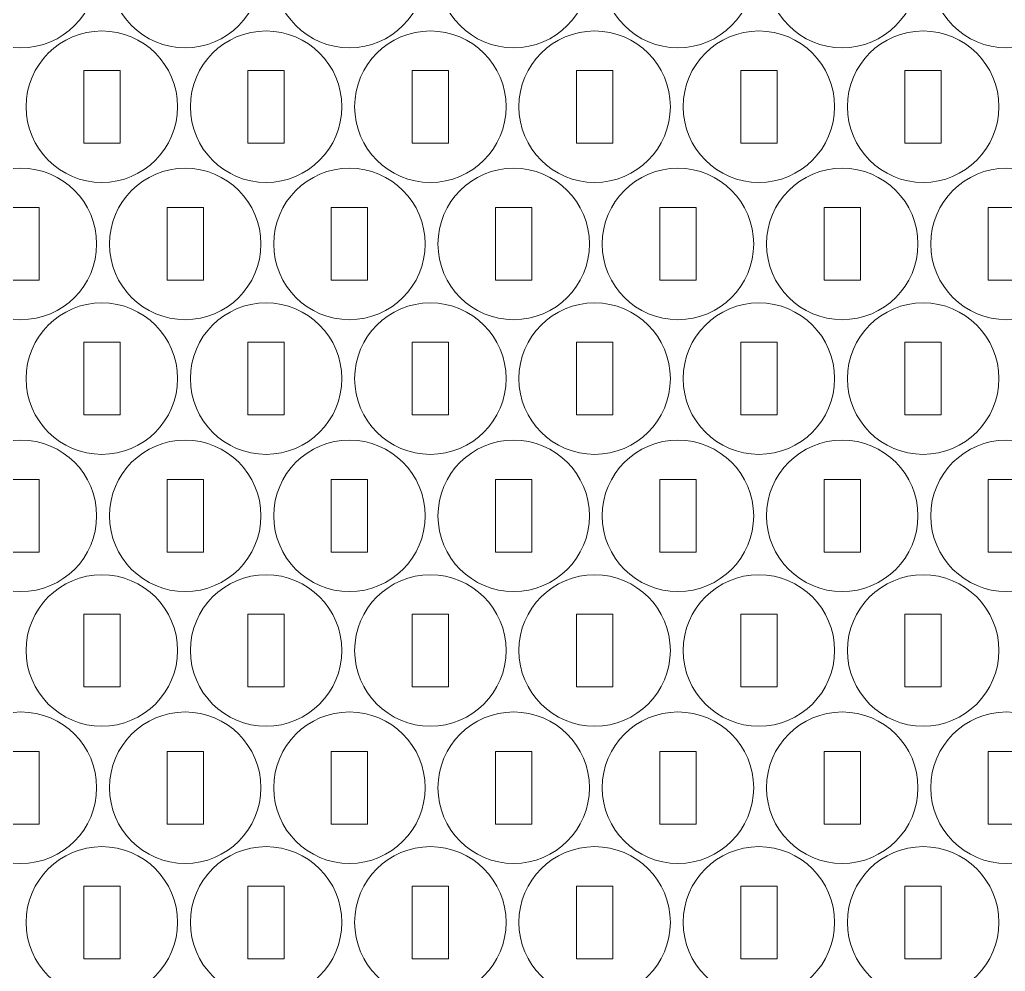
# Model space of a CAD drawing. Header units: millimetres. Extents: x -491 to 491, y -426 to 426.
# Drawn here: x -328.7 to -247.4, y -333.6 to -255 of the extents above; entities that cross this region are included whole.
import ezdxf

# ---------------------------------------------------------------- set-up
doc = ezdxf.new("R2010")
doc.units = ezdxf.units.MM
doc.header["$MEASUREMENT"] = 0
doc.layers.add('Camada 1', color=7, linetype='Continuous')

msp = doc.modelspace()

# ---------------------------------------------------------------- linework, layer by layer
at = {"layer": 'Camada 1', "lineweight": 20}
for points in [[(-328.6344, -244.8625), (-332.0862, -244.8625), (-334.8844, -247.6607), (-334.8844, -251.1125), (-334.8844, -251.1125), (-334.8844, -254.5643), (-332.0862, -257.3625), (-328.6344, -257.3625), (-328.6344, -257.3625), (-325.1826, -257.3625), (-322.3844, -254.5643), (-322.3844, -251.1125), (-322.3844, -251.1125), (-322.3844, -247.6607), (-325.1826, -244.8625), (-328.6344, -244.8625)], [(-315.076, -244.8625), (-318.5278, -244.8625), (-321.326, -247.6607), (-321.326, -251.1125), (-321.326, -251.1125), (-321.326, -254.5643), (-318.5278, -257.3625), (-315.076, -257.3625), (-315.076, -257.3625), (-311.6242, -257.3625), (-308.826, -254.5643), (-308.826, -251.1125), (-308.826, -251.1125), (-308.826, -247.6607), (-311.6242, -244.8625), (-315.076, -244.8625)], [(-301.5176, -244.8625), (-304.9694, -244.8625), (-307.7676, -247.6607), (-307.7676, -251.1125), (-307.7676, -251.1125), (-307.7676, -254.5643), (-304.9694, -257.3625), (-301.5176, -257.3625), (-301.5176, -257.3625), (-298.0658, -257.3625), (-295.2676, -254.5643), (-295.2676, -251.1125), (-295.2676, -251.1125), (-295.2676, -247.6607), (-298.0658, -244.8625), (-301.5176, -244.8625)], [(-287.9592, -244.8625), (-291.411, -244.8625), (-294.2092, -247.6607), (-294.2092, -251.1125), (-294.2092, -251.1125), (-294.2092, -254.5643), (-291.411, -257.3625), (-287.9592, -257.3625), (-287.9592, -257.3625), (-284.5074, -257.3625), (-281.7092, -254.5643), (-281.7092, -251.1125), (-281.7092, -251.1125), (-281.7092, -247.6607), (-284.5074, -244.8625), (-287.9592, -244.8625)], [(-274.4008, -244.8625), (-277.8526, -244.8625), (-280.6508, -247.6607), (-280.6508, -251.1125), (-280.6508, -251.1125), (-280.6508, -254.5643), (-277.8526, -257.3625), (-274.4008, -257.3625), (-274.4008, -257.3625), (-270.949, -257.3625), (-268.1508, -254.5643), (-268.1508, -251.1125), (-268.1508, -251.1125), (-268.1508, -247.6607), (-270.949, -244.8625), (-274.4008, -244.8625)], [(-260.8424, -244.8625), (-264.2942, -244.8625), (-267.0924, -247.6607), (-267.0924, -251.1125), (-267.0924, -251.1125), (-267.0924, -254.5643), (-264.2942, -257.3625), (-260.8424, -257.3625), (-260.8424, -257.3625), (-257.3906, -257.3625), (-254.5924, -254.5643), (-254.5924, -251.1125), (-254.5924, -251.1125), (-254.5924, -247.6607), (-257.3906, -244.8625), (-260.8424, -244.8625)], [(-247.284, -244.8625), (-250.7358, -244.8625), (-253.534, -247.6607), (-253.534, -251.1125), (-253.534, -251.1125), (-253.534, -254.5643), (-250.7358, -257.3625), (-247.284, -257.3625), (-247.284, -257.3625), (-243.8322, -257.3625), (-241.034, -254.5643), (-241.034, -251.1125), (-241.034, -251.1125), (-241.034, -247.6607), (-243.8322, -244.8625), (-247.284, -244.8625)], [(-321.9552, -255.975), (-325.407, -255.975), (-328.2052, -258.7732), (-328.2052, -262.225), (-328.2052, -262.225), (-328.2052, -265.6768), (-325.407, -268.475), (-321.9552, -268.475), (-321.9552, -268.475), (-318.5034, -268.475), (-315.7052, -265.6768), (-315.7052, -262.225), (-315.7052, -262.225), (-315.7052, -258.7732), (-318.5034, -255.975), (-321.9552, -255.975)], [(-308.3968, -255.975), (-311.8486, -255.975), (-314.6468, -258.7732), (-314.6468, -262.225), (-314.6468, -262.225), (-314.6468, -265.6768), (-311.8486, -268.475), (-308.3968, -268.475), (-308.3968, -268.475), (-304.945, -268.475), (-302.1468, -265.6768), (-302.1468, -262.225), (-302.1468, -262.225), (-302.1468, -258.7732), (-304.945, -255.975), (-308.3968, -255.975)], [(-294.8384, -255.975), (-298.2902, -255.975), (-301.0884, -258.7732), (-301.0884, -262.225), (-301.0884, -262.225), (-301.0884, -265.6768), (-298.2902, -268.475), (-294.8384, -268.475), (-294.8384, -268.475), (-291.3866, -268.475), (-288.5884, -265.6768), (-288.5884, -262.225), (-288.5884, -262.225), (-288.5884, -258.7732), (-291.3866, -255.975), (-294.8384, -255.975)], [(-281.28, -255.975), (-284.7318, -255.975), (-287.53, -258.7732), (-287.53, -262.225), (-287.53, -262.225), (-287.53, -265.6768), (-284.7318, -268.475), (-281.28, -268.475), (-281.28, -268.475), (-277.8282, -268.475), (-275.03, -265.6768), (-275.03, -262.225), (-275.03, -262.225), (-275.03, -258.7732), (-277.8282, -255.975), (-281.28, -255.975)], [(-267.7216, -255.975), (-271.1734, -255.975), (-273.9716, -258.7732), (-273.9716, -262.225), (-273.9716, -262.225), (-273.9716, -265.6768), (-271.1734, -268.475), (-267.7216, -268.475), (-267.7216, -268.475), (-264.2698, -268.475), (-261.4716, -265.6768), (-261.4716, -262.225), (-261.4716, -262.225), (-261.4716, -258.7732), (-264.2698, -255.975), (-267.7216, -255.975)], [(-254.1632, -255.975), (-257.615, -255.975), (-260.4132, -258.7732), (-260.4132, -262.225), (-260.4132, -262.225), (-260.4132, -265.6768), (-257.615, -268.475), (-254.1632, -268.475), (-254.1632, -268.475), (-250.7114, -268.475), (-247.9132, -265.6768), (-247.9132, -262.225), (-247.9132, -262.225), (-247.9132, -258.7732), (-250.7114, -255.975), (-254.1632, -255.975)], [(-320.4552, -259.225), (-320.4552, -259.225), (-323.4552, -259.225), (-323.4552, -259.225), (-323.4552, -259.225), (-323.4552, -259.225), (-323.4552, -265.225), (-323.4552, -265.225), (-323.4552, -265.225), (-323.4552, -265.225), (-320.4552, -265.225), (-320.4552, -265.225), (-320.4552, -265.225), (-320.4552, -265.225), (-320.4552, -259.225), (-320.4552, -259.225)], [(-306.8968, -259.225), (-306.8968, -259.225), (-309.8968, -259.225), (-309.8968, -259.225), (-309.8968, -259.225), (-309.8968, -259.225), (-309.8968, -265.225), (-309.8968, -265.225), (-309.8968, -265.225), (-309.8968, -265.225), (-306.8968, -265.225), (-306.8968, -265.225), (-306.8968, -265.225), (-306.8968, -265.225), (-306.8968, -259.225), (-306.8968, -259.225)], [(-293.3384, -259.225), (-293.3384, -259.225), (-296.3384, -259.225), (-296.3384, -259.225), (-296.3384, -259.225), (-296.3384, -259.225), (-296.3384, -265.225), (-296.3384, -265.225), (-296.3384, -265.225), (-296.3384, -265.225), (-293.3384, -265.225), (-293.3384, -265.225), (-293.3384, -265.225), (-293.3384, -265.225), (-293.3384, -259.225), (-293.3384, -259.225)], [(-279.78, -259.225), (-279.78, -259.225), (-282.78, -259.225), (-282.78, -259.225), (-282.78, -259.225), (-282.78, -259.225), (-282.78, -265.225), (-282.78, -265.225), (-282.78, -265.225), (-282.78, -265.225), (-279.78, -265.225), (-279.78, -265.225), (-279.78, -265.225), (-279.78, -265.225), (-279.78, -259.225), (-279.78, -259.225)], [(-266.2216, -259.225), (-266.2216, -259.225), (-269.2216, -259.225), (-269.2216, -259.225), (-269.2216, -259.225), (-269.2216, -259.225), (-269.2216, -265.225), (-269.2216, -265.225), (-269.2216, -265.225), (-269.2216, -265.225), (-266.2216, -265.225), (-266.2216, -265.225), (-266.2216, -265.225), (-266.2216, -265.225), (-266.2216, -259.225), (-266.2216, -259.225)], [(-252.6632, -259.225), (-252.6632, -259.225), (-255.6632, -259.225), (-255.6632, -259.225), (-255.6632, -259.225), (-255.6632, -259.225), (-255.6632, -265.225), (-255.6632, -265.225), (-255.6632, -265.225), (-255.6632, -265.225), (-252.6632, -265.225), (-252.6632, -265.225), (-252.6632, -265.225), (-252.6632, -265.225), (-252.6632, -259.225), (-252.6632, -259.225)], [(-328.6344, -267.2992), (-332.0862, -267.2992), (-334.8844, -270.0974), (-334.8844, -273.5492), (-334.8844, -273.5492), (-334.8844, -277.001), (-332.0862, -279.7992), (-328.6344, -279.7992), (-328.6344, -279.7992), (-325.1826, -279.7992), (-322.3844, -277.001), (-322.3844, -273.5492), (-322.3844, -273.5492), (-322.3844, -270.0974), (-325.1826, -267.2992), (-328.6344, -267.2992)], [(-315.076, -267.2992), (-318.5278, -267.2992), (-321.326, -270.0974), (-321.326, -273.5492), (-321.326, -273.5492), (-321.326, -277.001), (-318.5278, -279.7992), (-315.076, -279.7992), (-315.076, -279.7992), (-311.6242, -279.7992), (-308.826, -277.001), (-308.826, -273.5492), (-308.826, -273.5492), (-308.826, -270.0974), (-311.6242, -267.2992), (-315.076, -267.2992)], [(-301.5176, -267.2992), (-304.9694, -267.2992), (-307.7676, -270.0974), (-307.7676, -273.5492), (-307.7676, -273.5492), (-307.7676, -277.001), (-304.9694, -279.7992), (-301.5176, -279.7992), (-301.5176, -279.7992), (-298.0658, -279.7992), (-295.2676, -277.001), (-295.2676, -273.5492), (-295.2676, -273.5492), (-295.2676, -270.0974), (-298.0658, -267.2992), (-301.5176, -267.2992)], [(-287.9592, -267.2992), (-291.411, -267.2992), (-294.2092, -270.0974), (-294.2092, -273.5492), (-294.2092, -273.5492), (-294.2092, -277.001), (-291.411, -279.7992), (-287.9592, -279.7992), (-287.9592, -279.7992), (-284.5074, -279.7992), (-281.7092, -277.001), (-281.7092, -273.5492), (-281.7092, -273.5492), (-281.7092, -270.0974), (-284.5074, -267.2992), (-287.9592, -267.2992)], [(-274.4008, -267.2992), (-277.8526, -267.2992), (-280.6508, -270.0974), (-280.6508, -273.5492), (-280.6508, -273.5492), (-280.6508, -277.001), (-277.8526, -279.7992), (-274.4008, -279.7992), (-274.4008, -279.7992), (-270.949, -279.7992), (-268.1508, -277.001), (-268.1508, -273.5492), (-268.1508, -273.5492), (-268.1508, -270.0974), (-270.949, -267.2992), (-274.4008, -267.2992)], [(-260.8424, -267.2992), (-264.2942, -267.2992), (-267.0924, -270.0974), (-267.0924, -273.5492), (-267.0924, -273.5492), (-267.0924, -277.001), (-264.2942, -279.7992), (-260.8424, -279.7992), (-260.8424, -279.7992), (-257.3906, -279.7992), (-254.5924, -277.001), (-254.5924, -273.5492), (-254.5924, -273.5492), (-254.5924, -270.0974), (-257.3906, -267.2992), (-260.8424, -267.2992)], [(-247.284, -267.2992), (-250.7358, -267.2992), (-253.534, -270.0974), (-253.534, -273.5492), (-253.534, -273.5492), (-253.534, -277.001), (-250.7358, -279.7992), (-247.284, -279.7992), (-247.284, -279.7992), (-243.8322, -279.7992), (-241.034, -277.001), (-241.034, -273.5492), (-241.034, -273.5492), (-241.034, -270.0974), (-243.8322, -267.2992), (-247.284, -267.2992)], [(-327.1344, -270.5492), (-327.1344, -270.5492), (-330.1344, -270.5492), (-330.1344, -270.5492), (-330.1344, -270.5492), (-330.1344, -270.5492), (-330.1344, -276.5492), (-330.1344, -276.5492), (-330.1344, -276.5492), (-330.1344, -276.5492), (-327.1344, -276.5492), (-327.1344, -276.5492), (-327.1344, -276.5492), (-327.1344, -276.5492), (-327.1344, -270.5492), (-327.1344, -270.5492)], [(-313.576, -270.5492), (-313.576, -270.5492), (-316.576, -270.5492), (-316.576, -270.5492), (-316.576, -270.5492), (-316.576, -270.5492), (-316.576, -276.5492), (-316.576, -276.5492), (-316.576, -276.5492), (-316.576, -276.5492), (-313.576, -276.5492), (-313.576, -276.5492), (-313.576, -276.5492), (-313.576, -276.5492), (-313.576, -270.5492), (-313.576, -270.5492)], [(-300.0176, -270.5492), (-300.0176, -270.5492), (-303.0176, -270.5492), (-303.0176, -270.5492), (-303.0176, -270.5492), (-303.0176, -270.5492), (-303.0176, -276.5492), (-303.0176, -276.5492), (-303.0176, -276.5492), (-303.0176, -276.5492), (-300.0176, -276.5492), (-300.0176, -276.5492), (-300.0176, -276.5492), (-300.0176, -276.5492), (-300.0176, -270.5492), (-300.0176, -270.5492)], [(-286.4592, -270.5492), (-286.4592, -270.5492), (-289.4592, -270.5492), (-289.4592, -270.5492), (-289.4592, -270.5492), (-289.4592, -270.5492), (-289.4592, -276.5492), (-289.4592, -276.5492), (-289.4592, -276.5492), (-289.4592, -276.5492), (-286.4592, -276.5492), (-286.4592, -276.5492), (-286.4592, -276.5492), (-286.4592, -276.5492), (-286.4592, -270.5492), (-286.4592, -270.5492)], [(-272.9008, -270.5492), (-272.9008, -270.5492), (-275.9008, -270.5492), (-275.9008, -270.5492), (-275.9008, -270.5492), (-275.9008, -270.5492), (-275.9008, -276.5492), (-275.9008, -276.5492), (-275.9008, -276.5492), (-275.9008, -276.5492), (-272.9008, -276.5492), (-272.9008, -276.5492), (-272.9008, -276.5492), (-272.9008, -276.5492), (-272.9008, -270.5492), (-272.9008, -270.5492)], [(-259.3424, -270.5492), (-259.3424, -270.5492), (-262.3424, -270.5492), (-262.3424, -270.5492), (-262.3424, -270.5492), (-262.3424, -270.5492), (-262.3424, -276.5492), (-262.3424, -276.5492), (-262.3424, -276.5492), (-262.3424, -276.5492), (-259.3424, -276.5492), (-259.3424, -276.5492), (-259.3424, -276.5492), (-259.3424, -276.5492), (-259.3424, -270.5492), (-259.3424, -270.5492)], [(-245.784, -270.5492), (-245.784, -270.5492), (-248.784, -270.5492), (-248.784, -270.5492), (-248.784, -270.5492), (-248.784, -270.5492), (-248.784, -276.5492), (-248.784, -276.5492), (-248.784, -276.5492), (-248.784, -276.5492), (-245.784, -276.5492), (-245.784, -276.5492), (-245.784, -276.5492), (-245.784, -276.5492), (-245.784, -270.5492), (-245.784, -270.5492)], [(-321.9552, -278.4117), (-325.407, -278.4117), (-328.2052, -281.2099), (-328.2052, -284.6617), (-328.2052, -284.6617), (-328.2052, -288.1135), (-325.407, -290.9117), (-321.9552, -290.9117), (-321.9552, -290.9117), (-318.5034, -290.9117), (-315.7052, -288.1135), (-315.7052, -284.6617), (-315.7052, -284.6617), (-315.7052, -281.2099), (-318.5034, -278.4117), (-321.9552, -278.4117)], [(-308.3968, -278.4117), (-311.8486, -278.4117), (-314.6468, -281.2099), (-314.6468, -284.6617), (-314.6468, -284.6617), (-314.6468, -288.1135), (-311.8486, -290.9117), (-308.3968, -290.9117), (-308.3968, -290.9117), (-304.945, -290.9117), (-302.1468, -288.1135), (-302.1468, -284.6617), (-302.1468, -284.6617), (-302.1468, -281.2099), (-304.945, -278.4117), (-308.3968, -278.4117)], [(-294.8384, -278.4117), (-298.2902, -278.4117), (-301.0884, -281.2099), (-301.0884, -284.6617), (-301.0884, -284.6617), (-301.0884, -288.1135), (-298.2902, -290.9117), (-294.8384, -290.9117), (-294.8384, -290.9117), (-291.3866, -290.9117), (-288.5884, -288.1135), (-288.5884, -284.6617), (-288.5884, -284.6617), (-288.5884, -281.2099), (-291.3866, -278.4117), (-294.8384, -278.4117)], [(-281.28, -278.4117), (-284.7318, -278.4117), (-287.53, -281.2099), (-287.53, -284.6617), (-287.53, -284.6617), (-287.53, -288.1135), (-284.7318, -290.9117), (-281.28, -290.9117), (-281.28, -290.9117), (-277.8282, -290.9117), (-275.03, -288.1135), (-275.03, -284.6617), (-275.03, -284.6617), (-275.03, -281.2099), (-277.8282, -278.4117), (-281.28, -278.4117)], [(-267.7216, -278.4117), (-271.1734, -278.4117), (-273.9716, -281.2099), (-273.9716, -284.6617), (-273.9716, -284.6617), (-273.9716, -288.1135), (-271.1734, -290.9117), (-267.7216, -290.9117), (-267.7216, -290.9117), (-264.2698, -290.9117), (-261.4716, -288.1135), (-261.4716, -284.6617), (-261.4716, -284.6617), (-261.4716, -281.2099), (-264.2698, -278.4117), (-267.7216, -278.4117)], [(-254.1632, -278.4117), (-257.615, -278.4117), (-260.4132, -281.2099), (-260.4132, -284.6617), (-260.4132, -284.6617), (-260.4132, -288.1135), (-257.615, -290.9117), (-254.1632, -290.9117), (-254.1632, -290.9117), (-250.7114, -290.9117), (-247.9132, -288.1135), (-247.9132, -284.6617), (-247.9132, -284.6617), (-247.9132, -281.2099), (-250.7114, -278.4117), (-254.1632, -278.4117)], [(-320.4552, -281.6617), (-320.4552, -281.6617), (-323.4552, -281.6617), (-323.4552, -281.6617), (-323.4552, -281.6617), (-323.4552, -281.6617), (-323.4552, -287.6617), (-323.4552, -287.6617), (-323.4552, -287.6617), (-323.4552, -287.6617), (-320.4552, -287.6617), (-320.4552, -287.6617), (-320.4552, -287.6617), (-320.4552, -287.6617), (-320.4552, -281.6617), (-320.4552, -281.6617)], [(-306.8968, -281.6617), (-306.8968, -281.6617), (-309.8968, -281.6617), (-309.8968, -281.6617), (-309.8968, -281.6617), (-309.8968, -281.6617), (-309.8968, -287.6617), (-309.8968, -287.6617), (-309.8968, -287.6617), (-309.8968, -287.6617), (-306.8968, -287.6617), (-306.8968, -287.6617), (-306.8968, -287.6617), (-306.8968, -287.6617), (-306.8968, -281.6617), (-306.8968, -281.6617)], [(-293.3384, -281.6617), (-293.3384, -281.6617), (-296.3384, -281.6617), (-296.3384, -281.6617), (-296.3384, -281.6617), (-296.3384, -281.6617), (-296.3384, -287.6617), (-296.3384, -287.6617), (-296.3384, -287.6617), (-296.3384, -287.6617), (-293.3384, -287.6617), (-293.3384, -287.6617), (-293.3384, -287.6617), (-293.3384, -287.6617), (-293.3384, -281.6617), (-293.3384, -281.6617)], [(-279.78, -281.6617), (-279.78, -281.6617), (-282.78, -281.6617), (-282.78, -281.6617), (-282.78, -281.6617), (-282.78, -281.6617), (-282.78, -287.6617), (-282.78, -287.6617), (-282.78, -287.6617), (-282.78, -287.6617), (-279.78, -287.6617), (-279.78, -287.6617), (-279.78, -287.6617), (-279.78, -287.6617), (-279.78, -281.6617), (-279.78, -281.6617)], [(-266.2216, -281.6617), (-266.2216, -281.6617), (-269.2216, -281.6617), (-269.2216, -281.6617), (-269.2216, -281.6617), (-269.2216, -281.6617), (-269.2216, -287.6617), (-269.2216, -287.6617), (-269.2216, -287.6617), (-269.2216, -287.6617), (-266.2216, -287.6617), (-266.2216, -287.6617), (-266.2216, -287.6617), (-266.2216, -287.6617), (-266.2216, -281.6617), (-266.2216, -281.6617)], [(-252.6632, -281.6617), (-252.6632, -281.6617), (-255.6632, -281.6617), (-255.6632, -281.6617), (-255.6632, -281.6617), (-255.6632, -281.6617), (-255.6632, -287.6617), (-255.6632, -287.6617), (-255.6632, -287.6617), (-255.6632, -287.6617), (-252.6632, -287.6617), (-252.6632, -287.6617), (-252.6632, -287.6617), (-252.6632, -287.6617), (-252.6632, -281.6617), (-252.6632, -281.6617)], [(-328.6344, -289.7359), (-332.0862, -289.7359), (-334.8844, -292.5341), (-334.8844, -295.9859), (-334.8844, -295.9859), (-334.8844, -299.4377), (-332.0862, -302.2359), (-328.6344, -302.2359), (-328.6344, -302.2359), (-325.1826, -302.2359), (-322.3844, -299.4377), (-322.3844, -295.9859), (-322.3844, -295.9859), (-322.3844, -292.5341), (-325.1826, -289.7359), (-328.6344, -289.7359)], [(-315.076, -289.7359), (-318.5278, -289.7359), (-321.326, -292.5341), (-321.326, -295.9859), (-321.326, -295.9859), (-321.326, -299.4377), (-318.5278, -302.2359), (-315.076, -302.2359), (-315.076, -302.2359), (-311.6242, -302.2359), (-308.826, -299.4377), (-308.826, -295.9859), (-308.826, -295.9859), (-308.826, -292.5341), (-311.6242, -289.7359), (-315.076, -289.7359)], [(-301.5176, -289.7359), (-304.9694, -289.7359), (-307.7676, -292.5341), (-307.7676, -295.9859), (-307.7676, -295.9859), (-307.7676, -299.4377), (-304.9694, -302.2359), (-301.5176, -302.2359), (-301.5176, -302.2359), (-298.0658, -302.2359), (-295.2676, -299.4377), (-295.2676, -295.9859), (-295.2676, -295.9859), (-295.2676, -292.5341), (-298.0658, -289.7359), (-301.5176, -289.7359)], [(-287.9592, -289.7359), (-291.411, -289.7359), (-294.2092, -292.5341), (-294.2092, -295.9859), (-294.2092, -295.9859), (-294.2092, -299.4377), (-291.411, -302.2359), (-287.9592, -302.2359), (-287.9592, -302.2359), (-284.5074, -302.2359), (-281.7092, -299.4377), (-281.7092, -295.9859), (-281.7092, -295.9859), (-281.7092, -292.5341), (-284.5074, -289.7359), (-287.9592, -289.7359)], [(-274.4008, -289.7359), (-277.8526, -289.7359), (-280.6508, -292.5341), (-280.6508, -295.9859), (-280.6508, -295.9859), (-280.6508, -299.4377), (-277.8526, -302.2359), (-274.4008, -302.2359), (-274.4008, -302.2359), (-270.949, -302.2359), (-268.1508, -299.4377), (-268.1508, -295.9859), (-268.1508, -295.9859), (-268.1508, -292.5341), (-270.949, -289.7359), (-274.4008, -289.7359)], [(-260.8424, -289.7359), (-264.2942, -289.7359), (-267.0924, -292.5341), (-267.0924, -295.9859), (-267.0924, -295.9859), (-267.0924, -299.4377), (-264.2942, -302.2359), (-260.8424, -302.2359), (-260.8424, -302.2359), (-257.3906, -302.2359), (-254.5924, -299.4377), (-254.5924, -295.9859), (-254.5924, -295.9859), (-254.5924, -292.5341), (-257.3906, -289.7359), (-260.8424, -289.7359)], [(-247.284, -289.7359), (-250.7358, -289.7359), (-253.534, -292.5341), (-253.534, -295.9859), (-253.534, -295.9859), (-253.534, -299.4377), (-250.7358, -302.2359), (-247.284, -302.2359), (-247.284, -302.2359), (-243.8322, -302.2359), (-241.034, -299.4377), (-241.034, -295.9859), (-241.034, -295.9859), (-241.034, -292.5341), (-243.8322, -289.7359), (-247.284, -289.7359)], [(-327.1344, -292.9859), (-327.1344, -292.9859), (-330.1344, -292.9859), (-330.1344, -292.9859), (-330.1344, -292.9859), (-330.1344, -292.9859), (-330.1344, -298.9859), (-330.1344, -298.9859), (-330.1344, -298.9859), (-330.1344, -298.9859), (-327.1344, -298.9859), (-327.1344, -298.9859), (-327.1344, -298.9859), (-327.1344, -298.9859), (-327.1344, -292.9859), (-327.1344, -292.9859)], [(-313.576, -292.9859), (-313.576, -292.9859), (-316.576, -292.9859), (-316.576, -292.9859), (-316.576, -292.9859), (-316.576, -292.9859), (-316.576, -298.9859), (-316.576, -298.9859), (-316.576, -298.9859), (-316.576, -298.9859), (-313.576, -298.9859), (-313.576, -298.9859), (-313.576, -298.9859), (-313.576, -298.9859), (-313.576, -292.9859), (-313.576, -292.9859)], [(-300.0176, -292.9859), (-300.0176, -292.9859), (-303.0176, -292.9859), (-303.0176, -292.9859), (-303.0176, -292.9859), (-303.0176, -292.9859), (-303.0176, -298.9859), (-303.0176, -298.9859), (-303.0176, -298.9859), (-303.0176, -298.9859), (-300.0176, -298.9859), (-300.0176, -298.9859), (-300.0176, -298.9859), (-300.0176, -298.9859), (-300.0176, -292.9859), (-300.0176, -292.9859)], [(-286.4592, -292.9859), (-286.4592, -292.9859), (-289.4592, -292.9859), (-289.4592, -292.9859), (-289.4592, -292.9859), (-289.4592, -292.9859), (-289.4592, -298.9859), (-289.4592, -298.9859), (-289.4592, -298.9859), (-289.4592, -298.9859), (-286.4592, -298.9859), (-286.4592, -298.9859), (-286.4592, -298.9859), (-286.4592, -298.9859), (-286.4592, -292.9859), (-286.4592, -292.9859)], [(-272.9008, -292.9859), (-272.9008, -292.9859), (-275.9008, -292.9859), (-275.9008, -292.9859), (-275.9008, -292.9859), (-275.9008, -292.9859), (-275.9008, -298.9859), (-275.9008, -298.9859), (-275.9008, -298.9859), (-275.9008, -298.9859), (-272.9008, -298.9859), (-272.9008, -298.9859), (-272.9008, -298.9859), (-272.9008, -298.9859), (-272.9008, -292.9859), (-272.9008, -292.9859)], [(-259.3424, -292.9859), (-259.3424, -292.9859), (-262.3424, -292.9859), (-262.3424, -292.9859), (-262.3424, -292.9859), (-262.3424, -292.9859), (-262.3424, -298.9859), (-262.3424, -298.9859), (-262.3424, -298.9859), (-262.3424, -298.9859), (-259.3424, -298.9859), (-259.3424, -298.9859), (-259.3424, -298.9859), (-259.3424, -298.9859), (-259.3424, -292.9859), (-259.3424, -292.9859)], [(-245.784, -292.9859), (-245.784, -292.9859), (-248.784, -292.9859), (-248.784, -292.9859), (-248.784, -292.9859), (-248.784, -292.9859), (-248.784, -298.9859), (-248.784, -298.9859), (-248.784, -298.9859), (-248.784, -298.9859), (-245.784, -298.9859), (-245.784, -298.9859), (-245.784, -298.9859), (-245.784, -298.9859), (-245.784, -292.9859), (-245.784, -292.9859)], [(-321.9552, -300.8484), (-325.407, -300.8484), (-328.2052, -303.6466), (-328.2052, -307.0984), (-328.2052, -307.0984), (-328.2052, -310.5502), (-325.407, -313.3484), (-321.9552, -313.3484), (-321.9552, -313.3484), (-318.5034, -313.3484), (-315.7052, -310.5502), (-315.7052, -307.0984), (-315.7052, -307.0984), (-315.7052, -303.6466), (-318.5034, -300.8484), (-321.9552, -300.8484)], [(-308.3968, -300.8484), (-311.8486, -300.8484), (-314.6468, -303.6466), (-314.6468, -307.0984), (-314.6468, -307.0984), (-314.6468, -310.5502), (-311.8486, -313.3484), (-308.3968, -313.3484), (-308.3968, -313.3484), (-304.945, -313.3484), (-302.1468, -310.5502), (-302.1468, -307.0984), (-302.1468, -307.0984), (-302.1468, -303.6466), (-304.945, -300.8484), (-308.3968, -300.8484)], [(-294.8384, -300.8484), (-298.2902, -300.8484), (-301.0884, -303.6466), (-301.0884, -307.0984), (-301.0884, -307.0984), (-301.0884, -310.5502), (-298.2902, -313.3484), (-294.8384, -313.3484), (-294.8384, -313.3484), (-291.3866, -313.3484), (-288.5884, -310.5502), (-288.5884, -307.0984), (-288.5884, -307.0984), (-288.5884, -303.6466), (-291.3866, -300.8484), (-294.8384, -300.8484)], [(-281.28, -300.8484), (-284.7318, -300.8484), (-287.53, -303.6466), (-287.53, -307.0984), (-287.53, -307.0984), (-287.53, -310.5502), (-284.7318, -313.3484), (-281.28, -313.3484), (-281.28, -313.3484), (-277.8282, -313.3484), (-275.03, -310.5502), (-275.03, -307.0984), (-275.03, -307.0984), (-275.03, -303.6466), (-277.8282, -300.8484), (-281.28, -300.8484)], [(-267.7216, -300.8484), (-271.1734, -300.8484), (-273.9716, -303.6466), (-273.9716, -307.0984), (-273.9716, -307.0984), (-273.9716, -310.5502), (-271.1734, -313.3484), (-267.7216, -313.3484), (-267.7216, -313.3484), (-264.2698, -313.3484), (-261.4716, -310.5502), (-261.4716, -307.0984), (-261.4716, -307.0984), (-261.4716, -303.6466), (-264.2698, -300.8484), (-267.7216, -300.8484)], [(-254.1632, -300.8484), (-257.615, -300.8484), (-260.4132, -303.6466), (-260.4132, -307.0984), (-260.4132, -307.0984), (-260.4132, -310.5502), (-257.615, -313.3484), (-254.1632, -313.3484), (-254.1632, -313.3484), (-250.7114, -313.3484), (-247.9132, -310.5502), (-247.9132, -307.0984), (-247.9132, -307.0984), (-247.9132, -303.6466), (-250.7114, -300.8484), (-254.1632, -300.8484)], [(-320.4552, -304.0984), (-320.4552, -304.0984), (-323.4552, -304.0984), (-323.4552, -304.0984), (-323.4552, -304.0984), (-323.4552, -304.0984), (-323.4552, -310.0984), (-323.4552, -310.0984), (-323.4552, -310.0984), (-323.4552, -310.0984), (-320.4552, -310.0984), (-320.4552, -310.0984), (-320.4552, -310.0984), (-320.4552, -310.0984), (-320.4552, -304.0984), (-320.4552, -304.0984)], [(-306.8968, -304.0984), (-306.8968, -304.0984), (-309.8968, -304.0984), (-309.8968, -304.0984), (-309.8968, -304.0984), (-309.8968, -304.0984), (-309.8968, -310.0984), (-309.8968, -310.0984), (-309.8968, -310.0984), (-309.8968, -310.0984), (-306.8968, -310.0984), (-306.8968, -310.0984), (-306.8968, -310.0984), (-306.8968, -310.0984), (-306.8968, -304.0984), (-306.8968, -304.0984)], [(-293.3384, -304.0984), (-293.3384, -304.0984), (-296.3384, -304.0984), (-296.3384, -304.0984), (-296.3384, -304.0984), (-296.3384, -304.0984), (-296.3384, -310.0984), (-296.3384, -310.0984), (-296.3384, -310.0984), (-296.3384, -310.0984), (-293.3384, -310.0984), (-293.3384, -310.0984), (-293.3384, -310.0984), (-293.3384, -310.0984), (-293.3384, -304.0984), (-293.3384, -304.0984)], [(-279.78, -304.0984), (-279.78, -304.0984), (-282.78, -304.0984), (-282.78, -304.0984), (-282.78, -304.0984), (-282.78, -304.0984), (-282.78, -310.0984), (-282.78, -310.0984), (-282.78, -310.0984), (-282.78, -310.0984), (-279.78, -310.0984), (-279.78, -310.0984), (-279.78, -310.0984), (-279.78, -310.0984), (-279.78, -304.0984), (-279.78, -304.0984)], [(-266.2216, -304.0984), (-266.2216, -304.0984), (-269.2216, -304.0984), (-269.2216, -304.0984), (-269.2216, -304.0984), (-269.2216, -304.0984), (-269.2216, -310.0984), (-269.2216, -310.0984), (-269.2216, -310.0984), (-269.2216, -310.0984), (-266.2216, -310.0984), (-266.2216, -310.0984), (-266.2216, -310.0984), (-266.2216, -310.0984), (-266.2216, -304.0984), (-266.2216, -304.0984)], [(-252.6632, -304.0984), (-252.6632, -304.0984), (-255.6632, -304.0984), (-255.6632, -304.0984), (-255.6632, -304.0984), (-255.6632, -304.0984), (-255.6632, -310.0984), (-255.6632, -310.0984), (-255.6632, -310.0984), (-255.6632, -310.0984), (-252.6632, -310.0984), (-252.6632, -310.0984), (-252.6632, -310.0984), (-252.6632, -310.0984), (-252.6632, -304.0984), (-252.6632, -304.0984)], [(-328.6344, -312.1726), (-332.0862, -312.1726), (-334.8844, -314.9708), (-334.8844, -318.4226), (-334.8844, -318.4226), (-334.8844, -321.8744), (-332.0862, -324.6726), (-328.6344, -324.6726), (-328.6344, -324.6726), (-325.1826, -324.6726), (-322.3844, -321.8744), (-322.3844, -318.4226), (-322.3844, -318.4226), (-322.3844, -314.9708), (-325.1826, -312.1726), (-328.6344, -312.1726)], [(-315.076, -312.1726), (-318.5278, -312.1726), (-321.326, -314.9708), (-321.326, -318.4226), (-321.326, -318.4226), (-321.326, -321.8744), (-318.5278, -324.6726), (-315.076, -324.6726), (-315.076, -324.6726), (-311.6242, -324.6726), (-308.826, -321.8744), (-308.826, -318.4226), (-308.826, -318.4226), (-308.826, -314.9708), (-311.6242, -312.1726), (-315.076, -312.1726)], [(-301.5176, -312.1726), (-304.9694, -312.1726), (-307.7676, -314.9708), (-307.7676, -318.4226), (-307.7676, -318.4226), (-307.7676, -321.8744), (-304.9694, -324.6726), (-301.5176, -324.6726), (-301.5176, -324.6726), (-298.0658, -324.6726), (-295.2676, -321.8744), (-295.2676, -318.4226), (-295.2676, -318.4226), (-295.2676, -314.9708), (-298.0658, -312.1726), (-301.5176, -312.1726)], [(-287.9592, -312.1726), (-291.411, -312.1726), (-294.2092, -314.9708), (-294.2092, -318.4226), (-294.2092, -318.4226), (-294.2092, -321.8744), (-291.411, -324.6726), (-287.9592, -324.6726), (-287.9592, -324.6726), (-284.5074, -324.6726), (-281.7092, -321.8744), (-281.7092, -318.4226), (-281.7092, -318.4226), (-281.7092, -314.9708), (-284.5074, -312.1726), (-287.9592, -312.1726)], [(-274.4008, -312.1726), (-277.8526, -312.1726), (-280.6508, -314.9708), (-280.6508, -318.4226), (-280.6508, -318.4226), (-280.6508, -321.8744), (-277.8526, -324.6726), (-274.4008, -324.6726), (-274.4008, -324.6726), (-270.949, -324.6726), (-268.1508, -321.8744), (-268.1508, -318.4226), (-268.1508, -318.4226), (-268.1508, -314.9708), (-270.949, -312.1726), (-274.4008, -312.1726)], [(-260.8424, -312.1726), (-264.2942, -312.1726), (-267.0924, -314.9708), (-267.0924, -318.4226), (-267.0924, -318.4226), (-267.0924, -321.8744), (-264.2942, -324.6726), (-260.8424, -324.6726), (-260.8424, -324.6726), (-257.3906, -324.6726), (-254.5924, -321.8744), (-254.5924, -318.4226), (-254.5924, -318.4226), (-254.5924, -314.9708), (-257.3906, -312.1726), (-260.8424, -312.1726)], [(-247.284, -312.1726), (-250.7358, -312.1726), (-253.534, -314.9708), (-253.534, -318.4226), (-253.534, -318.4226), (-253.534, -321.8744), (-250.7358, -324.6726), (-247.284, -324.6726), (-247.284, -324.6726), (-243.8322, -324.6726), (-241.034, -321.8744), (-241.034, -318.4226), (-241.034, -318.4226), (-241.034, -314.9708), (-243.8322, -312.1726), (-247.284, -312.1726)], [(-327.1344, -315.4226), (-327.1344, -315.4226), (-330.1344, -315.4226), (-330.1344, -315.4226), (-330.1344, -315.4226), (-330.1344, -315.4226), (-330.1344, -321.4226), (-330.1344, -321.4226), (-330.1344, -321.4226), (-330.1344, -321.4226), (-327.1344, -321.4226), (-327.1344, -321.4226), (-327.1344, -321.4226), (-327.1344, -321.4226), (-327.1344, -315.4226), (-327.1344, -315.4226)], [(-313.576, -315.4226), (-313.576, -315.4226), (-316.576, -315.4226), (-316.576, -315.4226), (-316.576, -315.4226), (-316.576, -315.4226), (-316.576, -321.4226), (-316.576, -321.4226), (-316.576, -321.4226), (-316.576, -321.4226), (-313.576, -321.4226), (-313.576, -321.4226), (-313.576, -321.4226), (-313.576, -321.4226), (-313.576, -315.4226), (-313.576, -315.4226)], [(-300.0176, -315.4226), (-300.0176, -315.4226), (-303.0176, -315.4226), (-303.0176, -315.4226), (-303.0176, -315.4226), (-303.0176, -315.4226), (-303.0176, -321.4226), (-303.0176, -321.4226), (-303.0176, -321.4226), (-303.0176, -321.4226), (-300.0176, -321.4226), (-300.0176, -321.4226), (-300.0176, -321.4226), (-300.0176, -321.4226), (-300.0176, -315.4226), (-300.0176, -315.4226)], [(-286.4592, -315.4226), (-286.4592, -315.4226), (-289.4592, -315.4226), (-289.4592, -315.4226), (-289.4592, -315.4226), (-289.4592, -315.4226), (-289.4592, -321.4226), (-289.4592, -321.4226), (-289.4592, -321.4226), (-289.4592, -321.4226), (-286.4592, -321.4226), (-286.4592, -321.4226), (-286.4592, -321.4226), (-286.4592, -321.4226), (-286.4592, -315.4226), (-286.4592, -315.4226)], [(-272.9008, -315.4226), (-272.9008, -315.4226), (-275.9008, -315.4226), (-275.9008, -315.4226), (-275.9008, -315.4226), (-275.9008, -315.4226), (-275.9008, -321.4226), (-275.9008, -321.4226), (-275.9008, -321.4226), (-275.9008, -321.4226), (-272.9008, -321.4226), (-272.9008, -321.4226), (-272.9008, -321.4226), (-272.9008, -321.4226), (-272.9008, -315.4226), (-272.9008, -315.4226)], [(-259.3424, -315.4226), (-259.3424, -315.4226), (-262.3424, -315.4226), (-262.3424, -315.4226), (-262.3424, -315.4226), (-262.3424, -315.4226), (-262.3424, -321.4226), (-262.3424, -321.4226), (-262.3424, -321.4226), (-262.3424, -321.4226), (-259.3424, -321.4226), (-259.3424, -321.4226), (-259.3424, -321.4226), (-259.3424, -321.4226), (-259.3424, -315.4226), (-259.3424, -315.4226)], [(-245.784, -315.4226), (-245.784, -315.4226), (-248.784, -315.4226), (-248.784, -315.4226), (-248.784, -315.4226), (-248.784, -315.4226), (-248.784, -321.4226), (-248.784, -321.4226), (-248.784, -321.4226), (-248.784, -321.4226), (-245.784, -321.4226), (-245.784, -321.4226), (-245.784, -321.4226), (-245.784, -321.4226), (-245.784, -315.4226), (-245.784, -315.4226)], [(-321.9552, -323.2851), (-325.407, -323.2851), (-328.2052, -326.0833), (-328.2052, -329.5351), (-328.2052, -329.5351), (-328.2052, -332.9869), (-325.407, -335.7851), (-321.9552, -335.7851), (-321.9552, -335.7851), (-318.5034, -335.7851), (-315.7052, -332.9869), (-315.7052, -329.5351), (-315.7052, -329.5351), (-315.7052, -326.0833), (-318.5034, -323.2851), (-321.9552, -323.2851)], [(-308.3968, -323.2851), (-311.8486, -323.2851), (-314.6468, -326.0833), (-314.6468, -329.5351), (-314.6468, -329.5351), (-314.6468, -332.9869), (-311.8486, -335.7851), (-308.3968, -335.7851), (-308.3968, -335.7851), (-304.945, -335.7851), (-302.1468, -332.9869), (-302.1468, -329.5351), (-302.1468, -329.5351), (-302.1468, -326.0833), (-304.945, -323.2851), (-308.3968, -323.2851)], [(-294.8384, -323.2851), (-298.2902, -323.2851), (-301.0884, -326.0833), (-301.0884, -329.5351), (-301.0884, -329.5351), (-301.0884, -332.9869), (-298.2902, -335.7851), (-294.8384, -335.7851), (-294.8384, -335.7851), (-291.3866, -335.7851), (-288.5884, -332.9869), (-288.5884, -329.5351), (-288.5884, -329.5351), (-288.5884, -326.0833), (-291.3866, -323.2851), (-294.8384, -323.2851)], [(-281.28, -323.2851), (-284.7318, -323.2851), (-287.53, -326.0833), (-287.53, -329.5351), (-287.53, -329.5351), (-287.53, -332.9869), (-284.7318, -335.7851), (-281.28, -335.7851), (-281.28, -335.7851), (-277.8282, -335.7851), (-275.03, -332.9869), (-275.03, -329.5351), (-275.03, -329.5351), (-275.03, -326.0833), (-277.8282, -323.2851), (-281.28, -323.2851)], [(-267.7216, -323.2851), (-271.1734, -323.2851), (-273.9716, -326.0833), (-273.9716, -329.5351), (-273.9716, -329.5351), (-273.9716, -332.9869), (-271.1734, -335.7851), (-267.7216, -335.7851), (-267.7216, -335.7851), (-264.2698, -335.7851), (-261.4716, -332.9869), (-261.4716, -329.5351), (-261.4716, -329.5351), (-261.4716, -326.0833), (-264.2698, -323.2851), (-267.7216, -323.2851)], [(-254.1632, -323.2851), (-257.615, -323.2851), (-260.4132, -326.0833), (-260.4132, -329.5351), (-260.4132, -329.5351), (-260.4132, -332.9869), (-257.615, -335.7851), (-254.1632, -335.7851), (-254.1632, -335.7851), (-250.7114, -335.7851), (-247.9132, -332.9869), (-247.9132, -329.5351), (-247.9132, -329.5351), (-247.9132, -326.0833), (-250.7114, -323.2851), (-254.1632, -323.2851)], [(-320.4552, -326.5351), (-320.4552, -326.5351), (-323.4552, -326.5351), (-323.4552, -326.5351), (-323.4552, -326.5351), (-323.4552, -326.5351), (-323.4552, -332.5351), (-323.4552, -332.5351), (-323.4552, -332.5351), (-323.4552, -332.5351), (-320.4552, -332.5351), (-320.4552, -332.5351), (-320.4552, -332.5351), (-320.4552, -332.5351), (-320.4552, -326.5351), (-320.4552, -326.5351)], [(-306.8968, -326.5351), (-306.8968, -326.5351), (-309.8968, -326.5351), (-309.8968, -326.5351), (-309.8968, -326.5351), (-309.8968, -326.5351), (-309.8968, -332.5351), (-309.8968, -332.5351), (-309.8968, -332.5351), (-309.8968, -332.5351), (-306.8968, -332.5351), (-306.8968, -332.5351), (-306.8968, -332.5351), (-306.8968, -332.5351), (-306.8968, -326.5351), (-306.8968, -326.5351)], [(-293.3384, -326.5351), (-293.3384, -326.5351), (-296.3384, -326.5351), (-296.3384, -326.5351), (-296.3384, -326.5351), (-296.3384, -326.5351), (-296.3384, -332.5351), (-296.3384, -332.5351), (-296.3384, -332.5351), (-296.3384, -332.5351), (-293.3384, -332.5351), (-293.3384, -332.5351), (-293.3384, -332.5351), (-293.3384, -332.5351), (-293.3384, -326.5351), (-293.3384, -326.5351)], [(-279.78, -326.5351), (-279.78, -326.5351), (-282.78, -326.5351), (-282.78, -326.5351), (-282.78, -326.5351), (-282.78, -326.5351), (-282.78, -332.5351), (-282.78, -332.5351), (-282.78, -332.5351), (-282.78, -332.5351), (-279.78, -332.5351), (-279.78, -332.5351), (-279.78, -332.5351), (-279.78, -332.5351), (-279.78, -326.5351), (-279.78, -326.5351)], [(-266.2216, -326.5351), (-266.2216, -326.5351), (-269.2216, -326.5351), (-269.2216, -326.5351), (-269.2216, -326.5351), (-269.2216, -326.5351), (-269.2216, -332.5351), (-269.2216, -332.5351), (-269.2216, -332.5351), (-269.2216, -332.5351), (-266.2216, -332.5351), (-266.2216, -332.5351), (-266.2216, -332.5351), (-266.2216, -332.5351), (-266.2216, -326.5351), (-266.2216, -326.5351)], [(-252.6632, -326.5351), (-252.6632, -326.5351), (-255.6632, -326.5351), (-255.6632, -326.5351), (-255.6632, -326.5351), (-255.6632, -326.5351), (-255.6632, -332.5351), (-255.6632, -332.5351), (-255.6632, -332.5351), (-255.6632, -332.5351), (-252.6632, -332.5351), (-252.6632, -332.5351), (-252.6632, -332.5351), (-252.6632, -332.5351), (-252.6632, -326.5351), (-252.6632, -326.5351)]]:
    msp.add_open_spline(points, degree=3, knots=[0, 0, 0, 0, 0.2, 0.2, 0.2, 0.2, 0.4, 0.4, 0.4, 0.4, 0.6, 0.6, 0.6, 0.6, 1, 1, 1, 1], dxfattribs=at)

doc.saveas('drawing.dxf')
